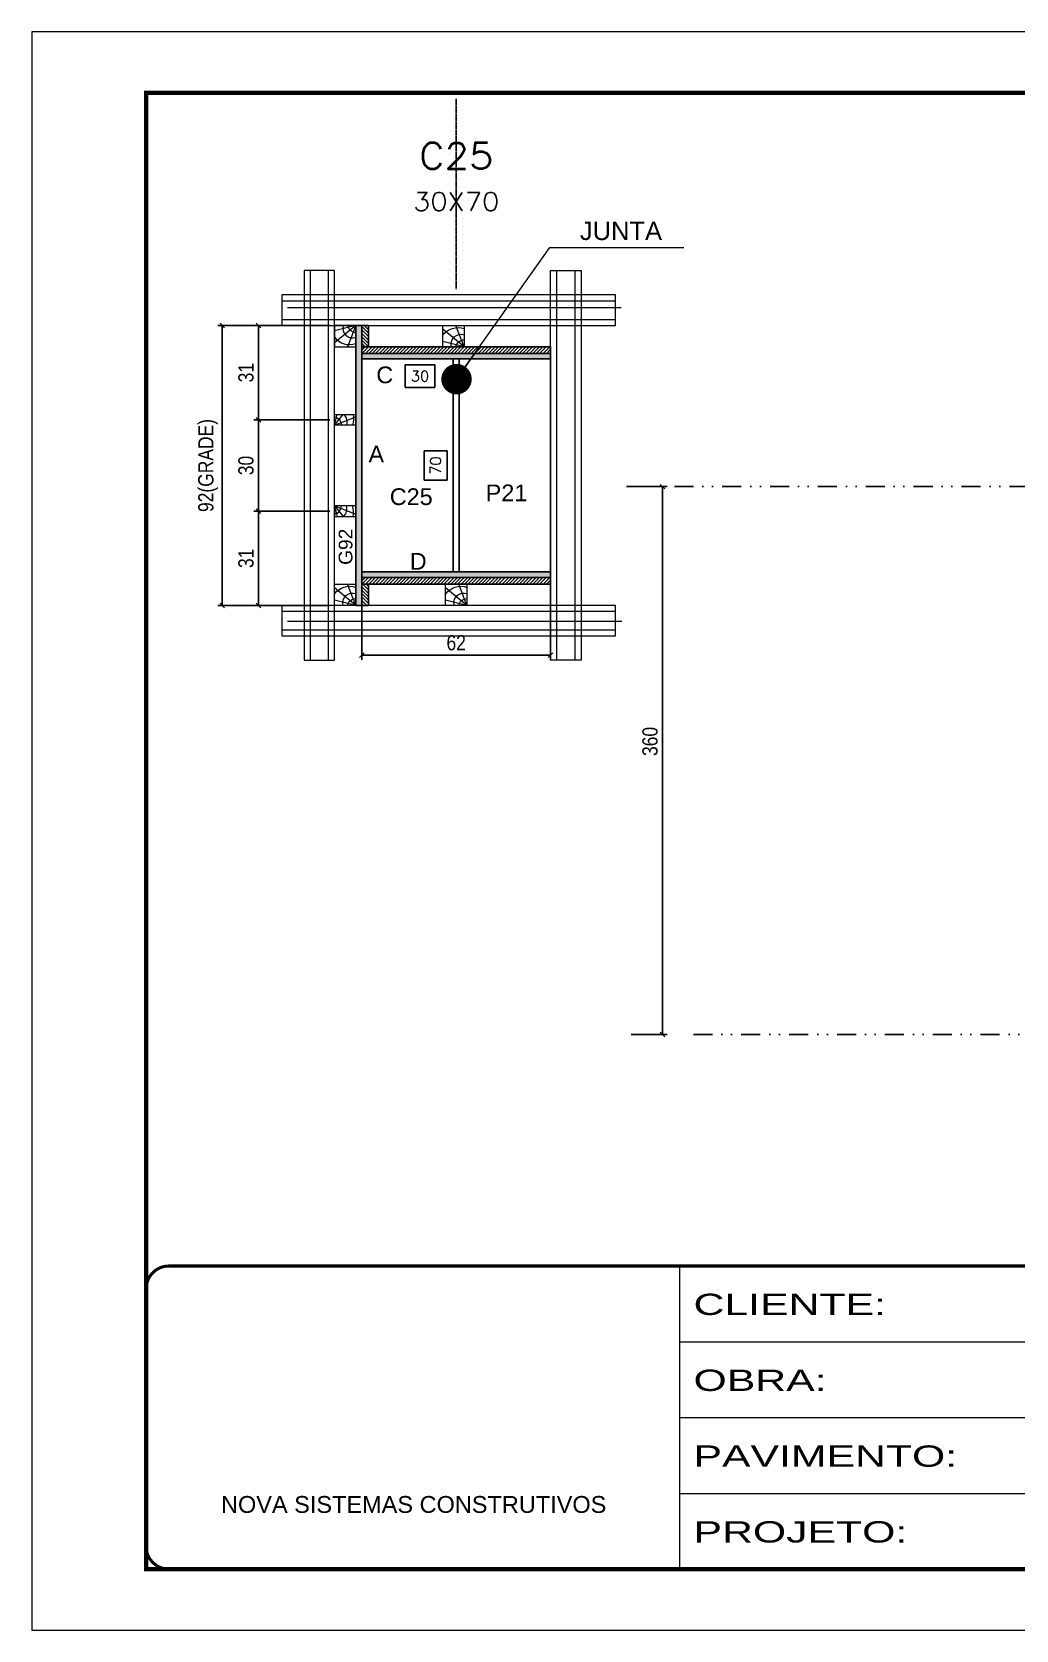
# Model space of a CAD drawing. Extents: x 2949 to 9203, y -16089 to 12527.
# Drawn here: x 7718 to 8364, y -3455 to -2405 of the extents above; entities that cross this region are included whole.
import ezdxf
from ezdxf.enums import TextEntityAlignment as Align

# ---------------------------------------------------------------- set-up
doc = ezdxf.new("R2010")
doc.units = 0
for name, pattern in [('CONTINUO', [0]), ('DASHED', [0.75, 0.5, -0.25]), ('DIVIDE2', [0.625, 0.25, -0.125, 0, -0.125, 0, -0.125]), ('HIDDEN', [0.375, 0.25, -0.125])]:
    doc.linetypes.add(name, pattern=pattern)
for name, color, linetype in [('CHAPA', 1, 'Continuous'), ('COTA', 241, 'Continuous'), ('cotas', 4, 'Continuous'), ('MEIO_PONT', 93, 'Continuous'), ('Nível', 160, 'Continuous'), ('Painéis', 200, 'Continuous'), ('SARRAFO', 251, 'Continuous'), ('Texto de Titulo', 7, 'Continuous'), ('Texto Qtd Sarr', 242, 'Continuous'), ('TEXTO_GERAL', 7, 'Continuous')]:
    doc.layers.add(name, color=color, linetype=linetype)
for name, color, linetype, lineweight in [('Folhas', 255, 'Continuous', 9), ('Hachura', 251, 'Continuous', 9), ('Madeira', 126, 'Continuous', 18), ('Perfil Metálico', 224, 'Continuous', 18), ('SARRAFO DE PRESSAO', 251, 'DASHED', 9), ('Texto Seção', 7, 'Continuous', 15)]:
    doc.layers.add(name, color=color, linetype=linetype, lineweight=lineweight)
doc.styles.add('ARIAL', font='arial.ttf')
doc.styles.add('COTA TECNICA', font='techl___.ttf', dxfattribs={"height": 10})
doc.styles.add('COTA TECNICA 2X', font='techl___.ttf', dxfattribs={"height": 10})
doc.styles.add('ROMANS', font='romans.shx')
doc.styles.add('SANSSERIF', font='sas_____.pfb')
doc.styles.get("Standard").update_dxf_attribs({"font": 'arial.ttf'})
doc.styles.add('Tecnologia', font='')
doc.styles.get('Tecnologia').set_extended_font_data('Forgotten Futurist')
doc.dimstyles.new('3x', dxfattribs={"dimtxt": 10, "dimasz": 5, "dimexe": 7, "dimexo": 5, "dimgap": 4, "dimtad": 1, "dimdec": 4, "dimlfac": 0.333333, "dimdsep": 46, "dimtxsty": 'Standard', "dimblk": 'DOT', "dimcen": 0.09, "dimclrd": 1, "dimclre": 1, "dimclrt": 2, "dimadec": 0, "dimazin": 2, "dimtfac": 1, "dimtdec": 4, "dimtmove": 0, "dimatfit": 3, "dimldrblk": 'DOT', "dimfxl": 1, "dimtolj": 1, "dimtzin": 0, "dimlwd": 9, "dimlwe": 9, "dimarcsym": 0})
doc.dimstyles.new('PAINEL', dxfattribs={"dimtxt": 10, "dimasz": 3, "dimexe": 3, "dimexo": 3, "dimgap": 3, "dimtad": 1, "dimdec": 1, "dimzin": 12, "dimdsep": 46, "dimtxsty": 'COTA TECNICA', "dimblk1": 'OBLIQUE', "dimblk2": 'OBLIQUE', "dimsah": 1, "dimcen": 0.9, "dimclrd": 4, "dimclre": 4, "dimclrt": 240, "dimadec": 1, "dimazin": 3, "dimtfac": 1, "dimtdec": 1, "dimtmove": 0, "dimatfit": 3, "dimfxl": 1, "dimtolj": 1, "dimtzin": 12, "dimarcsym": 0})
doc.dimstyles.new('SECAO PILAR', dxfattribs={"dimtxt": 10, "dimasz": 3, "dimexe": 3, "dimexo": 3, "dimgap": 3, "dimtad": 1, "dimdec": 1, "dimlfac": 0.5, "dimzin": 12, "dimdsep": 46, "dimtxsty": 'COTA TECNICA 2X', "dimblk1": 'OBLIQUE', "dimblk2": 'OBLIQUE', "dimsah": 1, "dimcen": 0.9, "dimclrd": 256, "dimclre": 256, "dimclrt": 256, "dimadec": 1, "dimazin": 3, "dimtfac": 1, "dimtdec": 1, "dimtmove": 0, "dimatfit": 3, "dimfxl": 1, "dimtolj": 1, "dimtzin": 12, "dimarcsym": 0})
doc.dimstyles.new('SECÇÃO 2', dxfattribs={"dimtxt": 7, "dimasz": 6, "dimexe": 0.18, "dimexo": 2, "dimgap": -4, "dimtad": 3, "dimdec": 1, "dimlfac": 0.5, "dimzin": 12, "dimdsep": 46, "dimtxsty": 'ROMANS', "dimblk": 'ARCHTICK', "dimcen": 0.09, "dimse1": 1, "dimse2": 1, "dimsd1": 1, "dimsd2": 1, "dimclrd": 180, "dimclre": 5, "dimclrt": 1, "dimadec": 0, "dimazin": 3, "dimtfac": 1, "dimtdec": 1, "dimtofl": 0, "dimtmove": 0, "dimatfit": 3, "dimldrblk": 'ARCHTICK', "dimfxl": 1, "dimtolj": 1, "dimtzin": 0, "dimarcsym": 0})

# ---------------------------------------------------------------- blocks, each defined once
blk = doc.blocks.new('9999999999')
at = {"color": 30, "linetype": 'CONTINUO'}
for p, q in [((98564.6, 34230.2), (98564.6, 34429.4)), ((98564.6, 34379.6), (99584, 34379.6)), ((98564.6, 34329.8), (99488, 34329.8)), ((98564.6, 34280), (99488, 34280))]:
    blk.add_line(p, q, dxfattribs=at)
at = {"color": 30, "linetype": 'CONTINUO', "const_width": 2}
blk.add_lwpolyline([(99584, 34230.2), (99584, 34414.4, 0.414214), (99569, 34429.4), (98229, 34429.4, 0.414214), (98214, 34414.4), (98214, 34245.2, 0.414214), (98229, 34230.2), (99584, 34230.2)], format="xyb", dxfattribs=at)
at = {"layer": 'Folhas'}
blk.add_lwpolyline([(98139, 34190.2), (99624, 34190.2), (99624, 35240.2), (98139, 35240.2)], close=True, dxfattribs=at)
at = {"layer": 'Folhas', "color": 30, "const_width": 3}
blk.add_lwpolyline([(98214, 34230.2), (99584, 34230.2), (99584, 35200.2), (98214, 35200.2)], close=True, dxfattribs=at)
at = {"color": 7, "linetype": 'Continuous', "ltscale": 5, "style": 'ARIAL'}
blk.add_text('NOVA SISTEMAS CONSTRUTIVOS', height=11.059, dxfattribs=at).set_placement((98263.2, 34267.2))
at = {"layer": 'Folhas', "color": 7, "style": 'Tecnologia', "width": 1.5}
for s, p in [('CLIENTE:', (98573.7, 34397.2)), ('OBRA:', (98573.7, 34347.3)), ('PAVIMENTO:', (98573.7, 34297.5)), ('PROJETO:', (98573.7, 34247.7))]:
    blk.add_text(s, height=14, dxfattribs=at).set_placement(p)
blk = doc.blocks.new('*D1927')
at = {"layer": 'COTA', "color": 180, "lineweight": -2, "transparency": 16777216}
for p, q in [((7990.3, -2679.9), (7975.3, -2679.9)), ((7975.3, -2679.9), (7975.3, -2699.2)), ((7990.3, -2699.2), (7990.3, -2679.9)), ((7975.3, -2699.2), (7990.3, -2699.2))]:
    blk.add_line(p, q, dxfattribs=at)
at = {"layer": 'Defpoints', "color": 0, "transparency": 16777216}
for p in [(7934.3, -2619.6), (7934.3, -2759.6), (7994.3, -2759.6)]:
    blk.add_point(p, dxfattribs=at)
at = {"layer": 'COTA', "color": 1, "transparency": 16777216, "insert": (7982.8, -2689.6), "char_height": 7, "attachment_point": 5, "rotation": 90, "style": 'ROMANS'}
blk.add_mtext('\\A1;70', dxfattribs=at)
blk = doc.blocks.new('_ArchTick')
at = {"color": 0, "linetype": 'ByBlock', "const_width": 0.15}
blk.add_lwpolyline([(-0.5, -0.5), (0.5, 0.5)], dxfattribs=at)
blk = doc.blocks.new('*D1928')
at = {"layer": 'COTA', "color": 180, "lineweight": -2, "transparency": 16777216}
for p, q in [((7982.2, -2623.4), (7962.8, -2623.4)), ((7962.8, -2623.4), (7962.8, -2638.4)), ((7982.2, -2638.4), (7982.2, -2623.4)), ((7962.8, -2638.4), (7982.2, -2638.4))]:
    blk.add_line(p, q, dxfattribs=at)
at = {"layer": 'Defpoints', "color": 0, "transparency": 16777216}
for p in [(7934.3, -2619.6), (7994.3, -2619.6), (7994.3, -2642.4)]:
    blk.add_point(p, dxfattribs=at)
at = {"layer": 'COTA', "color": 1, "transparency": 16777216, "insert": (7972.5, -2630.9), "char_height": 7, "attachment_point": 5, "style": 'ROMANS'}
blk.add_mtext('\\A1;30', dxfattribs=at)
blk = doc.blocks.new('titulo1')
at = {"layer": 'Defpoints', "color": 252, "linetype": 'HIDDEN', "ltscale": 2}
blk.add_line((0, 0), (0, 125), dxfattribs=at)
at = {"layer": 'Defpoints', "style": 'ROMANS', "oblique": 15}
blk.add_attdef('FOLHA', text='', height=10, dxfattribs=at).set_placement((0, 15.6), align=Align.MIDDLE_CENTER)
at = {"layer": 'Texto Qtd Sarr', "color": 3, "style": 'ROMANS', "oblique": 15}
for tag, height, p in [('TITULO', 17, (0, 71.4)), ('SEÇÃO', 12, (0, 41.5))]:
    blk.add_attdef(tag, text='', height=height, dxfattribs=at).set_placement(p, align=Align.MIDDLE_CENTER)
blk = doc.blocks.new('_Oblique')
at = {"color": 0, "linetype": 'ByBlock', "lineweight": -2}
blk.add_line((-0.5, -0.5), (0.5, 0.5), dxfattribs=at)
blk = doc.blocks.new('*D1929')
at = {"layer": 'COTA', "lineweight": -2, "transparency": 16777216}
for p, q in [((7913.3, -2597.6), (7839.6, -2597.6)), ((7842.6, -2597.6), (7842.6, -2781.6)), ((7913.3, -2781.6), (7839.6, -2781.6))]:
    blk.add_line(p, q, dxfattribs=at)
at = {"layer": 'Defpoints', "color": 0, "transparency": 16777216}
for p in [(7916.3, -2597.6), (7842.6, -2781.6), (7916.3, -2781.6)]:
    blk.add_point(p, dxfattribs=at)
at = {"layer": 'COTA', "lineweight": -2, "transparency": 16777216, "xscale": 3, "yscale": 3, "zscale": 3}
for p, rotation in [((7842.6, -2597.6), 90), ((7842.6, -2781.6), 270)]:
    blk.add_blockref('_Oblique', p, dxfattribs=dict(at, rotation=rotation))
at = {"layer": 'COTA', "transparency": 16777216, "insert": (7833.3, -2689.6), "char_height": 10, "attachment_point": 5, "rotation": 90, "style": 'COTA TECNICA 2X'}
blk.add_mtext('\\A1;92(GRADE)', dxfattribs=at)
blk = doc.blocks.new('*D1930')
at = {"layer": 'COTA', "lineweight": -2, "transparency": 16777216}
for p, q in [((7913.3, -2719.6), (7863.4, -2719.6)), ((7866.4, -2719.6), (7866.4, -2781.6)), ((7913.3, -2781.6), (7863.4, -2781.6))]:
    blk.add_line(p, q, dxfattribs=at)
at = {"layer": 'Defpoints', "color": 0, "transparency": 16777216}
for p in [(7916.3, -2719.6), (7866.4, -2781.6), (7916.3, -2781.6)]:
    blk.add_point(p, dxfattribs=at)
at = {"layer": 'COTA', "lineweight": -2, "transparency": 16777216, "xscale": 3, "yscale": 3, "zscale": 3}
for p, rotation in [((7866.4, -2719.6), 90), ((7866.4, -2781.6), 270)]:
    blk.add_blockref('_Oblique', p, dxfattribs=dict(at, rotation=rotation))
at = {"layer": 'COTA', "transparency": 16777216, "insert": (7858.2, -2750.6), "char_height": 10, "attachment_point": 5, "rotation": 90, "style": 'COTA TECNICA 2X'}
blk.add_mtext('\\A1;31', dxfattribs=at)
blk = doc.blocks.new('PONTALETE')
at = {"layer": 'Madeira'}
for q in [(2.71, 7), (7, 5.76), (7, 1.74)]:
    blk.add_line((0, 0), q, dxfattribs=at)
blk.add_lwpolyline([(0, 0), (7, 0), (7, 7), (0, 7)], close=True, dxfattribs=at)
for centre, radius, start, end in [((2.04, 0.06), 6.23, 37.2818, 109.0913), ((1.09, 0.9), 3.19, 343.603, 109.9847), ((-0.21, -0.78), 3.09, 14.6322, 86.0383)]:
    blk.add_arc(centre, radius, start, end, dxfattribs=at)
blk = doc.blocks.new('MEIO PONTALETE')
at = {"layer": 'Madeira'}
for q in [(2.71, 7), (3.5, 2.88), (3.5, 0.87)]:
    blk.add_line((0, 0), q, dxfattribs=at)
blk.add_lwpolyline([(0, 0), (3.5, 0), (3.5, 7), (0, 7)], close=True, dxfattribs=at)
for centre, radius, start, end in [((2.04, 0.06), 6.23, 76.4499, 109.0913), ((1.09, 0.9), 3.19, 40.9063, 109.9847), ((-0.21, -0.78), 3.09, 14.6322, 86.0383)]:
    blk.add_arc(centre, radius, start, end, dxfattribs=at)
blk = doc.blocks.new('*D1931')
at = {"layer": 'COTA', "lineweight": -2, "transparency": 16777216}
for p, q in [((7913.3, -2597.6), (7863.4, -2597.6)), ((7866.4, -2597.6), (7866.4, -2659.6)), ((7913.3, -2659.6), (7863.4, -2659.6))]:
    blk.add_line(p, q, dxfattribs=at)
at = {"layer": 'Defpoints', "color": 0, "transparency": 16777216}
for p in [(7916.3, -2597.6), (7866.4, -2659.6), (7916.3, -2659.6)]:
    blk.add_point(p, dxfattribs=at)
at = {"layer": 'COTA', "lineweight": -2, "transparency": 16777216, "xscale": 3, "yscale": 3, "zscale": 3}
for p, rotation in [((7866.4, -2597.6), 90), ((7866.4, -2659.6), 270)]:
    blk.add_blockref('_Oblique', p, dxfattribs=dict(at, rotation=rotation))
at = {"layer": 'COTA', "transparency": 16777216, "insert": (7858.2, -2628.6), "char_height": 10, "attachment_point": 5, "rotation": 90, "style": 'COTA TECNICA 2X'}
blk.add_mtext('\\A1;31', dxfattribs=at)
blk = doc.blocks.new('*D1932')
at = {"layer": 'COTA', "lineweight": -2, "transparency": 16777216}
for p, q in [((7913.3, -2659.6), (7863.4, -2659.6)), ((7866.4, -2659.6), (7866.4, -2719.6)), ((7913.3, -2719.6), (7863.4, -2719.6))]:
    blk.add_line(p, q, dxfattribs=at)
at = {"layer": 'Defpoints', "color": 0, "transparency": 16777216}
for p in [(7916.3, -2659.6), (7866.4, -2719.6), (7916.3, -2719.6)]:
    blk.add_point(p, dxfattribs=at)
at = {"layer": 'COTA', "lineweight": -2, "transparency": 16777216, "xscale": 3, "yscale": 3, "zscale": 3}
for p, rotation in [((7866.4, -2659.6), 90), ((7866.4, -2719.6), 270)]:
    blk.add_blockref('_Oblique', p, dxfattribs=dict(at, rotation=rotation))
at = {"layer": 'COTA', "transparency": 16777216, "insert": (7858.2, -2689.6), "char_height": 10, "attachment_point": 5, "rotation": 90, "style": 'COTA TECNICA 2X'}
blk.add_mtext('\\A1;30', dxfattribs=at)
blk = doc.blocks.new('*D1943')
at = {"layer": 'COTA', "lineweight": -2, "transparency": 16777216}
for p, q in [((7934.3, -2766.2), (7934.3, -2817.2)), ((8058.3, -2766.2), (8058.3, -2817.2)), ((7934.3, -2814.2), (8058.3, -2814.2))]:
    blk.add_line(p, q, dxfattribs=at)
at = {"layer": 'Defpoints', "color": 0, "transparency": 16777216}
for p in [(7934.3, -2763.2), (8058.3, -2763.2), (8058.3, -2814.2)]:
    blk.add_point(p, dxfattribs=at)
at = {"layer": 'COTA', "lineweight": -2, "transparency": 16777216, "xscale": 3, "yscale": 3, "zscale": 3, "rotation": 180}
blk.add_blockref('_Oblique', (7934.3, -2814.2), dxfattribs=at)
at = {"layer": 'COTA', "lineweight": -2, "transparency": 16777216, "xscale": 3, "yscale": 3, "zscale": 3}
blk.add_blockref('_Oblique', (8058.3, -2814.2), dxfattribs=at)
at = {"layer": 'COTA', "transparency": 16777216, "insert": (7996.3, -2806.1), "char_height": 10, "attachment_point": 5, "style": 'COTA TECNICA 2X'}
blk.add_mtext('\\A1;62', dxfattribs=at)
blk = doc.blocks.new('*D1946')
at = {"layer": 'cotas', "color": 4, "linetype": 'ByBlock', "lineweight": -2, "transparency": 16777216}
for p, q in [((8111.2, -2703.5), (8134.9, -2703.5)), ((8131.9, -2703.5), (8131.9, -3063.5)), ((8111.2, -3063.5), (8134.9, -3063.5))]:
    blk.add_line(p, q, dxfattribs=at)
at = {"layer": 'Defpoints', "color": 0, "linetype": 'ByBlock', "transparency": 16777216}
for p in [(8108.2, -2703.5), (8108.2, -3063.5), (8131.9, -3063.5)]:
    blk.add_point(p, dxfattribs=at)
at = {"layer": 'cotas', "color": 4, "linetype": 'ByBlock', "lineweight": -2, "transparency": 16777216, "xscale": 3, "yscale": 3, "zscale": 3}
for p, rotation in [((8131.9, -2703.5), 90), ((8131.9, -3063.5), 270)]:
    blk.add_blockref('_Oblique', p, dxfattribs=dict(at, rotation=rotation))
at = {"layer": 'cotas', "color": 240, "linetype": 'ByBlock', "transparency": 16777216, "insert": (8123.7, -2870.9), "char_height": 10, "attachment_point": 5, "rotation": 90, "style": 'COTA TECNICA'}
blk.add_mtext('\\A1;360', dxfattribs=at)
blk = doc.blocks.new('_Dot')
at = {"color": 0, "linetype": 'ByBlock', "lineweight": -2}
blk.add_line((-0.5, 0), (-1, 0), dxfattribs=at)
at = {"color": 0, "linetype": 'ByBlock', "const_width": 0.5}
blk.add_lwpolyline([(-0.25, 0, 1), (0.25, 0, 1)], format="xyb", close=True, dxfattribs=at)

msp = doc.modelspace()

# ---------------------------------------------------------------- hatches: boundary and pattern name
at = {"layer": 'Hachura'}
h = msp.add_hatch(color=256, dxfattribs=at)
h.dxf.hatch_style = 1
h.paths.add_polyline_path([(7934.33, -2781.56), (7930.33, -2781.56), (7930.33, -2597.56), (7934.33, -2597.56)])
h = msp.add_hatch(color=256, dxfattribs=at)
h.dxf.hatch_style = 1
h.paths.add_polyline_path([(7934.33, -2781.56), (7930.33, -2781.56), (7930.33, -2597.56), (7934.33, -2597.56)])
h = msp.add_hatch(dxfattribs=at)
h.set_pattern_fill('ANSI31', color=256, scale=0.5, angle=90, style=0)
h.set_pattern_definition([(135, (-14957.0793, 6526.3882), (-1.12253202, -1.12253202), [])])
h.paths.add_polyline_path([(7934.33, -2611.56), (7938.73, -2611.56), (7938.73, -2597.56), (7934.33, -2597.56)])
h = msp.add_hatch(dxfattribs=at)
h.set_pattern_fill('ANSI31', color=256, scale=0.5, style=0)
h.set_pattern_definition([(45, (17108.2807, 20313.4445), (-1.12253202, 1.12253202), [])])
h.paths.add_polyline_path([(8058.33, -2615.96), (8058.33, -2611.56), (7934.33, -2611.56), (7934.33, -2615.96)])
h = msp.add_hatch(color=256, dxfattribs=at)
h.dxf.hatch_style = 1
h.paths.add_polyline_path([(7934.33, -2615.96), (7934.33, -2619.56), (8058.33, -2619.56), (8058.33, -2615.96)])
h = msp.add_hatch(color=256, dxfattribs=at)
h.dxf.hatch_style = 1
h.paths.add_polyline_path([(7934.33, -2615.96), (7934.33, -2619.56), (8058.33, -2619.56), (8058.33, -2615.96)])
h = msp.add_hatch(color=256, dxfattribs=at)
h.dxf.hatch_style = 1
h.paths.add_polyline_path([(7934.33, -2759.56), (7934.33, -2763.16), (8058.33, -2763.16), (8058.33, -2759.56)])
h = msp.add_hatch(color=256, dxfattribs=at)
h.dxf.hatch_style = 1
h.paths.add_polyline_path([(7934.33, -2759.56), (7934.33, -2763.16), (8058.33, -2763.16), (8058.33, -2759.56)])
h = msp.add_hatch(dxfattribs=at)
h.set_pattern_fill('ANSI31', color=256, scale=0.5, style=0)
h.set_pattern_definition([(45, (17483.2807, 20128.2445), (-1.12253202, 1.12253202), [])])
h.paths.add_polyline_path([(8058.33, -2763.16), (8058.33, -2767.56), (7934.33, -2767.56), (7934.33, -2763.16)])
h = msp.add_hatch(dxfattribs=at)
h.set_pattern_fill('ANSI31', color=256, scale=0.5, angle=90, style=0)
h.set_pattern_definition([(135, (-14957.0793, 6721.3882), (-1.12253202, -1.12253202), [])])
h.paths.add_polyline_path([(7934.33, -2767.56), (7938.73, -2767.56), (7938.73, -2781.56), (7934.33, -2781.56)])

# ---------------------------------------------------------------- linework, layer by layer
for points in [[(7934.33, -2619.56), (7994.33, -2619.56), (7994.33, -2759.56), (7934.33, -2759.56)], [(7998.33, -2619.56), (8058.33, -2619.56), (8058.33, -2759.56), (7998.33, -2759.56)]]:
    msp.add_lwpolyline(points, close=True)
at = {"layer": 'CHAPA'}
for p, q in [((7994.33, -2759.56), (7994.33, -2619.56)), ((7998.33, -2759.56), (7998.33, -2619.56))]:
    msp.add_line(p, q, dxfattribs=at)
for points in [[(7934.33, -2781.56), (7930.33, -2781.56), (7930.33, -2597.56), (7934.33, -2597.56)], [(7934.33, -2781.56), (7930.33, -2781.56), (7930.33, -2597.56), (7934.33, -2597.56)], [(7934.33, -2615.96), (7934.33, -2619.56), (8058.33, -2619.56), (8058.33, -2615.96)], [(7934.33, -2615.96), (7934.33, -2619.56), (8058.33, -2619.56), (8058.33, -2615.96)], [(7934.33, -2759.56), (7934.33, -2763.16), (8058.33, -2763.16), (8058.33, -2759.56)], [(7934.33, -2759.56), (7934.33, -2763.16), (8058.33, -2763.16), (8058.33, -2759.56)]]:
    msp.add_lwpolyline(points, close=True, dxfattribs=at)
at = {"layer": 'Hachura'}
for p, q in [((7885.53, -2585.79), (8104.8, -2585.77)), ((7885.53, -2791.84), (8105.12, -2791.85))]:
    msp.add_line(p, q, dxfattribs=at)
at = {"layer": 'Madeira'}
msp.add_lwpolyline([(7930.33, -2781.56), (7916.33, -2781.56), (7916.33, -2597.56), (7930.33, -2597.56)], close=True, dxfattribs=at)
at = {"layer": 'Nível', "color": 4, "linetype": 'DIVIDE2', "ltscale": 50}
for p, q in [((8108.19, -2703.46), (9162.53, -2703.46)), ((8152.19, -3063.46), (9162.53, -3063.46))]:
    msp.add_line(p, q, dxfattribs=at)
at = {"layer": 'Painéis'}
msp.add_lwpolyline([(7994.33, -2619.56), (7934.33, -2619.56), (7934.33, -2759.56), (7994.33, -2759.56)], close=True, dxfattribs=at)
at = {"layer": 'Perfil Metálico'}
for points in [[(7896.33, -2817.56), (7916.33, -2817.56), (7916.33, -2561.56), (7896.33, -2561.56)], [(7912.33, -2561.56), (7900.33, -2561.56), (7900.33, -2817.56), (7912.33, -2817.56)], [(8078.33, -2817.56), (8058.33, -2817.56), (8058.33, -2561.56), (8078.33, -2561.56)], [(8062.33, -2561.56), (8074.33, -2561.56), (8074.33, -2817.56), (8062.33, -2817.56)], [(7881.71, -2577.56), (7881.71, -2597.56), (8101.02, -2597.56), (8101.02, -2577.56)], [(8101.02, -2593.56), (8101.02, -2581.56), (7881.71, -2581.56), (7881.71, -2593.56)], [(7881.71, -2781.56), (7881.71, -2801.56), (8101.02, -2801.56), (8101.02, -2781.56)], [(8101.02, -2797.56), (8101.02, -2785.56), (7881.71, -2785.56), (7881.71, -2797.56)]]:
    msp.add_lwpolyline(points, close=True, dxfattribs=at)
at = {"layer": 'SARRAFO'}
for points in [[(7938.73, -2597.56), (7938.73, -2611.56), (7934.33, -2611.56), (7934.33, -2597.56)], [(7934.33, -2611.56), (8058.33, -2611.56), (8058.33, -2615.96), (7934.33, -2615.96)], [(7934.33, -2767.56), (8058.33, -2767.56), (8058.33, -2763.16), (7934.33, -2763.16)], [(7938.73, -2781.56), (7938.73, -2767.56), (7934.33, -2767.56), (7934.33, -2781.56)]]:
    msp.add_lwpolyline(points, close=True, dxfattribs=at)

# ---------------------------------------------------------------- block references
at = {"layer": 'MEIO_PONT'}
for name, p, xscale, yscale, zscale, rotation in [('PONTALETE', (7930.33, -2597.56), 2, 2, 2, 180), ('MEIO PONTALETE', (7916.33, -2663.06), -1.999999997962732, 1.999999997962732, 1.999999997962732, 270), ('MEIO PONTALETE', (7916.33, -2716.06), 1.999999997962732, 1.999999997962732, 1.999999997962732, 270)]:
    msp.add_blockref(name, p, dxfattribs=dict(at, xscale=xscale, yscale=yscale, zscale=zscale, rotation=rotation))
at = {"layer": 'MEIO_PONT', "xscale": -2, "yscale": 2, "zscale": 2}
for p in [(8001.59, -2611.56), (7930.33, -2781.56), (8003.38, -2781.56)]:
    msp.add_blockref('PONTALETE', p, dxfattribs=at)
at = {"layer": 'SARRAFO DE PRESSAO', "color": 6, "linetype": 'ByBlock'}
msp.add_blockref('9999999999', (-90421.44, -37644.95), dxfattribs=at)
at = {"layer": 'Texto Seção'}
ref = msp.add_blockref('titulo1', (7996.33, -2573.69), dxfattribs=at)
ref.add_attrib('TITULO', 'C25', dxfattribs={"layer": 'Texto de Titulo', "color": 7, "height": 17, "style": 'ROMANS', "width": 1.1}).set_placement((7996.33, -2486.19), align=Align.MIDDLE_CENTER)
ref.add_attrib('SEÇÃO', '30X70', dxfattribs={"layer": 'Texto de Titulo', "color": 7, "height": 12, "style": 'ROMANS', "width": 1.1}).set_placement((7996.33, -2516.19), align=Align.MIDDLE_CENTER)

# ---------------------------------------------------------------- texts
at = {"color": 0, "linetype": 'Continuous', "ltscale": 5, "style": 'ARIAL'}
msp.add_text('JUNTA', height=12, dxfattribs=at).set_placement((8077.58, -2541.44))
at = {"layer": 'TEXTO_GERAL', "style": 'ARIAL'}
for s, p in [('C', (7949.35, -2630.06)), ('A', (7943.79, -2682.12)), ('C25', (7966.75, -2710.09)), ('P21', (8029.37, -2707.59)), ('D', (7971.33, -2752.56))]:
    msp.add_text(s, height=11, dxfattribs=at).set_placement(p, align=Align.MIDDLE_CENTER)
at = {"layer": 'TEXTO_GERAL', "color": 0, "linetype": 'Continuous', "style": 'SANSSERIF'}
msp.add_text('G92', height=9, rotation=90, dxfattribs=at).set_placement((7923.6, -2754.9), align=Align.MIDDLE_LEFT)

# ---------------------------------------------------------------- dimensions: what is measured, and where the dimension line sits
at = {"layer": 'COTA'}
dim = msp.add_linear_dim(base=(7842.55, -2781.56), p1=(7916.33, -2597.56), p2=(7916.33, -2781.56), angle=270, text='<>(GRADE)', dimstyle='SECAO PILAR', dxfattribs=at)
dim.commit()
dim.dimension.update_dxf_attribs({"geometry": '*D1929', "text_midpoint": (7833.33, -2689.56)})
for base, p1, p2, picture, middle in [((7866.39, -2659.56), (7916.33, -2597.56), (7916.33, -2659.56), '*D1931', (7858.17, -2628.56)), ((7866.39, -2719.56), (7916.33, -2659.56), (7916.33, -2719.56), '*D1932', (7858.17, -2689.56)), ((7866.39, -2781.56), (7916.33, -2719.56), (7916.33, -2781.56), '*D1930', (7858.17, -2750.56))]:
    dim = msp.add_linear_dim(base=base, p1=p1, p2=p2, angle=270, dimstyle='SECAO PILAR', dxfattribs=at)
    dim.commit()
    dim.dimension.update_dxf_attribs({"geometry": picture, "text_midpoint": middle})
dim = msp.add_linear_dim(base=(7994.33, -2759.56), p1=(7934.33, -2619.56), p2=(7934.33, -2759.56), angle=270, dimstyle='SECÇÃO 2', dxfattribs=at)
dim.commit()
dim.dimension.update_dxf_attribs({"geometry": '*D1927', "text_midpoint": (7994.33, -2689.56), "dimtype": 160})
dim = msp.add_linear_dim(base=(7994.33, -2642.36), p1=(7934.33, -2619.56), p2=(7994.33, -2619.56), dimstyle='SECÇÃO 2', dxfattribs=at)
dim.commit()
dim.dimension.update_dxf_attribs({"geometry": '*D1928', "text_midpoint": (7972.51, -2642.36), "dimtype": 160})
dim = msp.add_linear_dim(base=(8058.33, -2814.2), p1=(7934.33, -2763.16), p2=(8058.33, -2763.16), dimstyle='SECAO PILAR', dxfattribs=at)
dim.commit()
dim.dimension.update_dxf_attribs({"geometry": '*D1943', "text_midpoint": (7996.33, -2806.1)})
at = {"layer": 'cotas', "linetype": 'ByBlock'}
dim = msp.add_linear_dim(base=(8131.91, -3063.46), p1=(8108.19, -2703.46), p2=(8108.19, -3063.46), angle=90, dimstyle='PAINEL', dxfattribs=at)
dim.commit()
dim.dimension.update_dxf_attribs({"geometry": '*D1946', "text_midpoint": (8131.91, -2870.93), "dimtype": 160})

# ---------------------------------------------------------------- leaders
msp.add_leader([(7996.51, -2632.86), (8057.8, -2546.44), (8145.8, -2546.44)], dimstyle='3x', override={"dimasz": 20})

doc.saveas('drawing.dxf')
